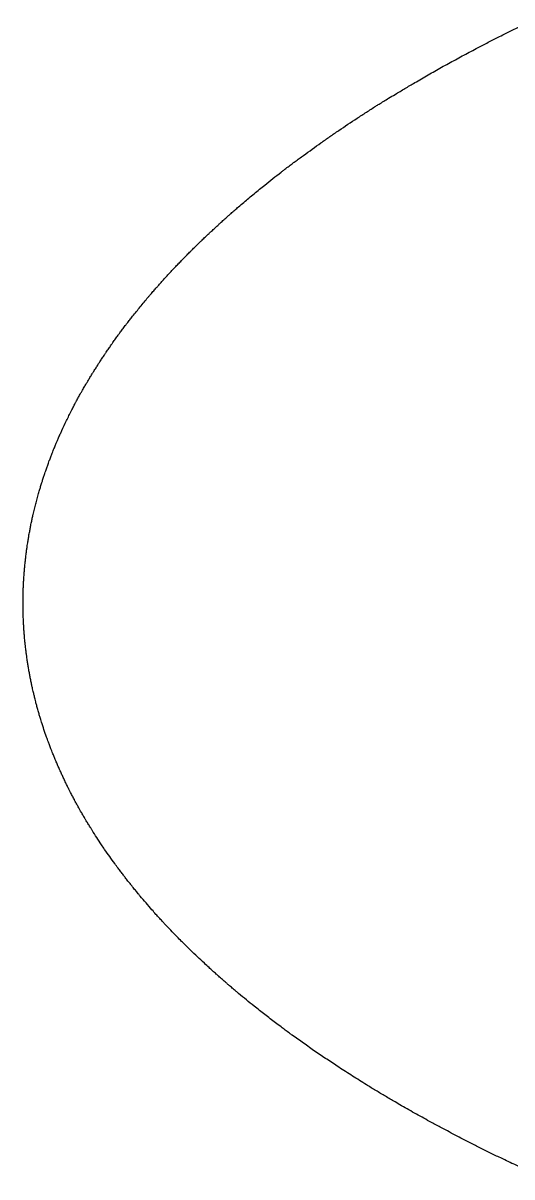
# Model space of a CAD drawing. Header units: millimetres. Extents: x 89860 to 502050, y -351975 to 882300.
# Drawn here: x 362977.437 to 362977.754, y 79709.944 to 79710.694 of the extents above; entities that cross this region are included whole.
import ezdxf

# ---------------------------------------------------------------- set-up
doc = ezdxf.new("R2010")
doc.units = ezdxf.units.MM
doc.header["$LTSCALE"] = 150
doc.layers.add('-----20 General Symbol', color=3, linetype='Continuous')
doc.layers.add('-----29 Cable Schedule', color=1, linetype='Continuous')

# ---------------------------------------------------------------- blocks, each defined once
blk = doc.blocks.new('A$C93139d4c')
at = {"layer": '-----20 General Symbol'}
for points, knots in [([(-30944.5098, -18778.6312), (-30944.5066, -18778.6296), (-30944.5035, -18778.6281), (-30944.4956, -18778.6242), (-30944.4909, -18778.6219), (-30944.4815, -18778.6172), (-30944.4768, -18778.6148), (-30944.4721, -18778.6125)], [0, 0, 0, 0, 0.249995, 0.249995, 0.624994, 0.624994, 1, 1, 1, 1]), ([(-30944.5466, -18778.6504), (-30944.5436, -18778.6488), (-30944.5405, -18778.6472), (-30944.5327, -18778.6432), (-30944.5282, -18778.6408), (-30944.519, -18778.636), (-30944.5144, -18778.6336), (-30944.5098, -18778.6312)], [0, 0, 0, 0, 0.249996, 0.249996, 0.624995, 0.624995, 1, 1, 1, 1]), ([(-30944.5825, -18778.6699), (-30944.5766, -18778.6666), (-30944.5706, -18778.6634), (-30944.5616, -18778.6585), (-30944.5586, -18778.6569), (-30944.5526, -18778.6536), (-30944.5496, -18778.652), (-30944.5466, -18778.6504)], [0, 0, 0, 0, 0.5, 0.5, 0.75, 0.75, 1, 1, 1, 1]), ([(-30944.6174, -18778.6899), (-30944.6116, -18778.6865), (-30944.6059, -18778.6832), (-30944.5971, -18778.6782), (-30944.5942, -18778.6765), (-30944.5884, -18778.6732), (-30944.5854, -18778.6715), (-30944.5825, -18778.6699)], [0, 0, 0, 0, 0.5, 0.5, 0.75, 0.75, 1, 1, 1, 1]), ([(-30944.6513, -18778.7102), (-30944.6485, -18778.7085), (-30944.6456, -18778.7068), (-30944.6385, -18778.7026), (-30944.6343, -18778.7), (-30944.6259, -18778.695), (-30944.6216, -18778.6924), (-30944.6174, -18778.6899)], [0, 0, 0, 0, 0.249998, 0.249998, 0.624997, 0.624997, 1, 1, 1, 1]), ([(-30944.716, -18778.752), (-30944.7081, -18778.7467), (-30944.7002, -18778.7414), (-30944.6882, -18778.7335), (-30944.6841, -18778.7309), (-30944.676, -18778.7257), (-30944.672, -18778.723), (-30944.6679, -18778.7204)], [0, 0, 0, 0, 0.499979, 0.499979, 0.749988, 0.749988, 1, 1, 1, 1]), ([(-30944.6679, -18778.7204), (-30944.6665, -18778.7196), (-30944.6651, -18778.7187), (-30944.6617, -18778.7166), (-30944.6596, -18778.7153), (-30944.6555, -18778.7127), (-30944.6534, -18778.7114), (-30944.6513, -18778.7102)], [0, 0, 0, 0, 0.25, 0.25, 0.625, 0.625, 1, 1, 1, 1]), ([(-30944.7619, -18778.7844), (-30944.7543, -18778.779), (-30944.7468, -18778.7735), (-30944.7354, -18778.7654), (-30944.7315, -18778.7627), (-30944.7238, -18778.7574), (-30944.7199, -18778.7547), (-30944.716, -18778.752)], [0, 0, 0, 0, 0.499973, 0.499973, 0.749983, 0.749983, 1, 1, 1, 1]), ([(-30944.7911, -18778.8062), (-30944.7899, -18778.8053), (-30944.7887, -18778.8044), (-30944.7856, -18778.8021), (-30944.7838, -18778.8007), (-30944.7802, -18778.7979), (-30944.7784, -18778.7965), (-30944.7766, -18778.7952)], [0, 0, 0, 0, 0.25, 0.25, 0.625, 0.625, 1, 1, 1, 1]), ([(-30944.7766, -18778.7952), (-30944.7754, -18778.7943), (-30944.7741, -18778.7934), (-30944.7711, -18778.7911), (-30944.7692, -18778.7898), (-30944.7656, -18778.7871), (-30944.7637, -18778.7857), (-30944.7619, -18778.7844)], [0, 0, 0, 0, 0.25, 0.25, 0.625, 0.625, 1, 1, 1, 1]), ([(-30944.8192, -18778.8285), (-30944.8169, -18778.8267), (-30944.8145, -18778.8248), (-30944.8086, -18778.8202), (-30944.8051, -18778.8174), (-30944.7981, -18778.8118), (-30944.7946, -18778.809), (-30944.7911, -18778.8062)], [0, 0, 0, 0, 0.25, 0.25, 0.625, 0.625, 1, 1, 1, 1]), ([(-30944.8462, -18778.8512), (-30944.8418, -18778.8474), (-30944.8373, -18778.8436), (-30944.8305, -18778.838), (-30944.8283, -18778.8361), (-30944.8237, -18778.8323), (-30944.8215, -18778.8304), (-30944.8192, -18778.8285)], [0, 0, 0, 0, 0.5, 0.5, 0.75, 0.75, 1, 1, 1, 1]), ([(-30944.8593, -18778.8627), (-30944.8582, -18778.8618), (-30944.8571, -18778.8608), (-30944.8544, -18778.8584), (-30944.8528, -18778.8569), (-30944.8495, -18778.854), (-30944.8479, -18778.8526), (-30944.8462, -18778.8512)], [0, 0, 0, 0, 0.25, 0.25, 0.625, 0.625, 1, 1, 1, 1]), ([(-30944.8721, -18778.8743), (-30944.871, -18778.8733), (-30944.87, -18778.8724), (-30944.8673, -18778.8699), (-30944.8657, -18778.8685), (-30944.8625, -18778.8656), (-30944.8609, -18778.8642), (-30944.8593, -18778.8627)], [0, 0, 0, 0, 0.25, 0.25, 0.625, 0.625, 1, 1, 1, 1]), ([(-30944.8968, -18778.8974), (-30944.8958, -18778.8964), (-30944.8948, -18778.8955), (-30944.8922, -18778.8931), (-30944.8907, -18778.8916), (-30944.8877, -18778.8887), (-30944.8861, -18778.8873), (-30944.8846, -18778.8858)], [0, 0, 0, 0, 0.25, 0.25, 0.625, 0.625, 1, 1, 1, 1]), ([(-30944.8846, -18778.8858), (-30944.8836, -18778.8849), (-30944.8825, -18778.8839), (-30944.8799, -18778.8815), (-30944.8784, -18778.8801), (-30944.8752, -18778.8772), (-30944.8737, -18778.8757), (-30944.8721, -18778.8743)], [0, 0, 0, 0, 0.25, 0.25, 0.625, 0.625, 1, 1, 1, 1]), ([(-30944.9088, -18778.9092), (-30944.9078, -18778.9082), (-30944.9068, -18778.9072), (-30944.9043, -18778.9048), (-30944.9028, -18778.9033), (-30944.8998, -18778.9003), (-30944.8983, -18778.8989), (-30944.8968, -18778.8974)], [0, 0, 0, 0, 0.25, 0.25, 0.625, 0.625, 1, 1, 1, 1]), ([(-30944.9204, -18778.921), (-30944.9195, -18778.92), (-30944.9185, -18778.9191), (-30944.9161, -18778.9166), (-30944.9146, -18778.9151), (-30944.9117, -18778.9122), (-30944.9102, -18778.9107), (-30944.9088, -18778.9092)], [0, 0, 0, 0, 0.25, 0.25, 0.625, 0.625, 1, 1, 1, 1]), ([(-30944.9428, -18778.9449), (-30944.9419, -18778.9439), (-30944.941, -18778.9429), (-30944.9387, -18778.9404), (-30944.9373, -18778.9389), (-30944.9346, -18778.9359), (-30944.9332, -18778.9343), (-30944.9318, -18778.9328)], [0, 0, 0, 0, 0.25, 0.25, 0.625, 0.625, 1, 1, 1, 1]), ([(-30944.9318, -18778.9328), (-30944.9308, -18778.9319), (-30944.9299, -18778.9309), (-30944.9275, -18778.9284), (-30944.9261, -18778.9269), (-30944.9233, -18778.924), (-30944.9218, -18778.9225), (-30944.9204, -18778.921)], [0, 0, 0, 0, 0.25, 0.25, 0.625, 0.625, 1, 1, 1, 1]), ([(-30944.9536, -18778.957), (-30944.9527, -18778.956), (-30944.9518, -18778.955), (-30944.9495, -18778.9525), (-30944.9482, -18778.9509), (-30944.9455, -18778.9479), (-30944.9442, -18778.9464), (-30944.9428, -18778.9449)], [0, 0, 0, 0, 0.25, 0.25, 0.625, 0.625, 1, 1, 1, 1]), ([(-30944.964, -18778.969), (-30944.9632, -18778.968), (-30944.9623, -18778.967), (-30944.9601, -18778.9645), (-30944.9588, -18778.963), (-30944.9562, -18778.96), (-30944.9549, -18778.9585), (-30944.9536, -18778.957)], [0, 0, 0, 0, 0.25, 0.25, 0.625, 0.625, 1, 1, 1, 1]), ([(-30944.984, -18778.9934), (-30944.9807, -18778.9894), (-30944.9774, -18778.9853), (-30944.9724, -18778.9792), (-30944.9707, -18778.9772), (-30944.9674, -18778.9731), (-30944.9657, -18778.9711), (-30944.964, -18778.969)], [0, 0, 0, 0, 0.5, 0.5, 0.75, 0.75, 1, 1, 1, 1]), ([(-30944.9935, -18779.0057), (-30944.9927, -18779.0047), (-30944.9919, -18779.0037), (-30944.99, -18779.0011), (-30944.9888, -18778.9996), (-30944.9864, -18778.9965), (-30944.9852, -18778.995), (-30944.984, -18778.9934)], [0, 0, 0, 0, 0.25, 0.25, 0.625, 0.625, 1, 1, 1, 1]), ([(-30945.0028, -18779.0181), (-30945.002, -18779.017), (-30945.0012, -18779.016), (-30944.9993, -18779.0134), (-30944.9981, -18779.0119), (-30944.9958, -18779.0088), (-30944.9947, -18779.0073), (-30944.9935, -18779.0057)], [0, 0, 0, 0, 0.25, 0.25, 0.625, 0.625, 1, 1, 1, 1]), ([(-30945.0117, -18779.0306), (-30945.0109, -18779.0296), (-30945.0102, -18779.0285), (-30945.0083, -18779.0259), (-30945.0072, -18779.0244), (-30945.005, -18779.0212), (-30945.0039, -18779.0196), (-30945.0028, -18779.0181)], [0, 0, 0, 0, 0.25, 0.25, 0.625, 0.625, 1, 1, 1, 1]), ([(-30945.0203, -18779.0432), (-30945.0196, -18779.0422), (-30945.0189, -18779.0411), (-30945.0171, -18779.0385), (-30945.016, -18779.0369), (-30945.0138, -18779.0338), (-30945.0128, -18779.0322), (-30945.0117, -18779.0306)], [0, 0, 0, 0, 0.25, 0.25, 0.625, 0.625, 1, 1, 1, 1]), ([(-30945.0286, -18779.0558), (-30945.0279, -18779.0547), (-30945.0272, -18779.0537), (-30945.0255, -18779.0511), (-30945.0244, -18779.0495), (-30945.0224, -18779.0464), (-30945.0213, -18779.0448), (-30945.0203, -18779.0432)], [0, 0, 0, 0, 0.25, 0.25, 0.625, 0.625, 1, 1, 1, 1]), ([(-30945.0441, -18779.0809), (-30945.0435, -18779.0799), (-30945.0428, -18779.0788), (-30945.0412, -18779.0762), (-30945.0403, -18779.0746), (-30945.0384, -18779.0715), (-30945.0374, -18779.0699), (-30945.0365, -18779.0683)], [0, 0, 0, 0, 0.25, 0.25, 0.625, 0.625, 1, 1, 1, 1]), ([(-30945.0365, -18779.0683), (-30945.0358, -18779.0673), (-30945.0352, -18779.0663), (-30945.0335, -18779.0636), (-30945.0325, -18779.0621), (-30945.0305, -18779.0589), (-30945.0295, -18779.0574), (-30945.0286, -18779.0558)], [0, 0, 0, 0, 0.25, 0.25, 0.625, 0.625, 1, 1, 1, 1]), ([(-30945.0515, -18779.0937), (-30945.0509, -18779.0927), (-30945.0502, -18779.0916), (-30945.0487, -18779.0889), (-30945.0478, -18779.0873), (-30945.046, -18779.0841), (-30945.045, -18779.0825), (-30945.0441, -18779.0809)], [0, 0, 0, 0, 0.25, 0.25, 0.625, 0.625, 1, 1, 1, 1]), ([(-30945.0584, -18779.1065), (-30945.0578, -18779.1055), (-30945.0573, -18779.1044), (-30945.0558, -18779.1017), (-30945.0549, -18779.1001), (-30945.0532, -18779.0969), (-30945.0523, -18779.0953), (-30945.0515, -18779.0937)], [0, 0, 0, 0, 0.25, 0.25, 0.625, 0.625, 1, 1, 1, 1]), ([(-30945.0651, -18779.1193), (-30945.0645, -18779.1183), (-30945.064, -18779.1172), (-30945.0626, -18779.1145), (-30945.0618, -18779.1129), (-30945.0601, -18779.1097), (-30945.0593, -18779.1081), (-30945.0584, -18779.1065)], [0, 0, 0, 0, 0.25, 0.25, 0.625, 0.625, 1, 1, 1, 1]), ([(-30945.0774, -18779.1452), (-30945.0754, -18779.1409), (-30945.0735, -18779.1366), (-30945.0703, -18779.1301), (-30945.0693, -18779.128), (-30945.0672, -18779.1237), (-30945.0661, -18779.1215), (-30945.0651, -18779.1193)], [0, 0, 0, 0, 0.5, 0.5, 0.75, 0.75, 1, 1, 1, 1]), ([(-30945.0884, -18779.1713), (-30945.088, -18779.1703), (-30945.0875, -18779.1692), (-30945.0864, -18779.1664), (-30945.0858, -18779.1648), (-30945.0844, -18779.1615), (-30945.0838, -18779.1599), (-30945.0831, -18779.1583)], [0, 0, 0, 0, 0.25, 0.25, 0.625, 0.625, 1, 1, 1, 1]), ([(-30945.0831, -18779.1583), (-30945.0826, -18779.1572), (-30945.0822, -18779.1561), (-30945.081, -18779.1534), (-30945.0803, -18779.1518), (-30945.0789, -18779.1485), (-30945.0781, -18779.1469), (-30945.0774, -18779.1452)], [0, 0, 0, 0, 0.25, 0.25, 0.625, 0.625, 1, 1, 1, 1]), ([(-30945.0934, -18779.1844), (-30945.093, -18779.1833), (-30945.0926, -18779.1822), (-30945.0915, -18779.1795), (-30945.0909, -18779.1779), (-30945.0897, -18779.1746), (-30945.089, -18779.173), (-30945.0884, -18779.1713)], [0, 0, 0, 0, 0.25, 0.25, 0.625, 0.625, 1, 1, 1, 1]), ([(-30945.098, -18779.1977), (-30945.0976, -18779.1966), (-30945.0973, -18779.1955), (-30945.0963, -18779.1927), (-30945.0957, -18779.191), (-30945.0946, -18779.1877), (-30945.094, -18779.1861), (-30945.0934, -18779.1844)], [0, 0, 0, 0, 0.25, 0.25, 0.625, 0.625, 1, 1, 1, 1]), ([(-30945.1023, -18779.211), (-30945.102, -18779.2099), (-30945.1016, -18779.2088), (-30945.1007, -18779.206), (-30945.1002, -18779.2044), (-30945.0991, -18779.201), (-30945.0986, -18779.1994), (-30945.098, -18779.1977)], [0, 0, 0, 0, 0.25, 0.25, 0.625, 0.625, 1, 1, 1, 1]), ([(-30945.1063, -18779.224), (-30945.106, -18779.223), (-30945.1056, -18779.2219), (-30945.1048, -18779.2192), (-30945.1043, -18779.2175), (-30945.1033, -18779.2143), (-30945.1028, -18779.2126), (-30945.1023, -18779.211)], [0, 0, 0, 0, 0.25, 0.25, 0.625, 0.625, 1, 1, 1, 1]), ([(-30945.1131, -18779.2509), (-30945.112, -18779.2464), (-30945.111, -18779.2419), (-30945.1092, -18779.2352), (-30945.1086, -18779.233), (-30945.1075, -18779.2285), (-30945.1069, -18779.2263), (-30945.1063, -18779.224)], [0, 0, 0, 0, 0.5, 0.5, 0.75, 0.75, 1, 1, 1, 1]), ([(-30945.116, -18779.2642), (-30945.1158, -18779.2631), (-30945.1155, -18779.262), (-30945.1149, -18779.2592), (-30945.1146, -18779.2575), (-30945.1139, -18779.2542), (-30945.1135, -18779.2526), (-30945.1131, -18779.2509)], [0, 0, 0, 0, 0.25, 0.25, 0.625, 0.625, 1, 1, 1, 1]), ([(-30945.1208, -18779.2913), (-30945.1206, -18779.2901), (-30945.1204, -18779.289), (-30945.12, -18779.2862), (-30945.1197, -18779.2845), (-30945.1191, -18779.2811), (-30945.1188, -18779.2794), (-30945.1186, -18779.2777)], [0, 0, 0, 0, 0.25, 0.25, 0.625, 0.625, 1, 1, 1, 1]), ([(-30945.1186, -18779.2777), (-30945.1184, -18779.2766), (-30945.1181, -18779.2755), (-30945.1176, -18779.2726), (-30945.1173, -18779.271), (-30945.1167, -18779.2676), (-30945.1163, -18779.2659), (-30945.116, -18779.2642)], [0, 0, 0, 0, 0.25, 0.25, 0.625, 0.625, 1, 1, 1, 1]), ([(-30945.1226, -18779.3048), (-30945.1224, -18779.3037), (-30945.1223, -18779.3025), (-30945.1219, -18779.2997), (-30945.1217, -18779.298), (-30945.1212, -18779.2947), (-30945.121, -18779.293), (-30945.1208, -18779.2913)], [0, 0, 0, 0, 0.25, 0.25, 0.625, 0.625, 1, 1, 1, 1]), ([(-30945.1241, -18779.3183), (-30945.1239, -18779.3172), (-30945.1238, -18779.3161), (-30945.1235, -18779.3133), (-30945.1233, -18779.3116), (-30945.123, -18779.3082), (-30945.1228, -18779.3065), (-30945.1226, -18779.3048)], [0, 0, 0, 0, 0.25, 0.25, 0.625, 0.625, 1, 1, 1, 1]), ([(-30945.1252, -18779.3319), (-30945.1251, -18779.3307), (-30945.125, -18779.3296), (-30945.1248, -18779.3268), (-30945.1246, -18779.3251), (-30945.1243, -18779.3217), (-30945.1242, -18779.32), (-30945.1241, -18779.3183)], [0, 0, 0, 0, 0.25, 0.25, 0.625, 0.625, 1, 1, 1, 1]), ([(-30945.1259, -18779.3456), (-30945.1259, -18779.3445), (-30945.1258, -18779.3433), (-30945.1257, -18779.3405), (-30945.1256, -18779.3387), (-30945.1254, -18779.3353), (-30945.1253, -18779.3336), (-30945.1252, -18779.3319)], [0, 0, 0, 0, 0.25, 0.25, 0.625, 0.625, 1, 1, 1, 1]), ([(-30945.1263, -18779.3591), (-30945.1262, -18779.358), (-30945.1262, -18779.3569), (-30945.1261, -18779.3541), (-30945.1261, -18779.3524), (-30945.126, -18779.349), (-30945.126, -18779.3473), (-30945.1259, -18779.3456)], [0, 0, 0, 0, 0.25, 0.25, 0.625, 0.625, 1, 1, 1, 1]), ([(-30945.1263, -18779.3729), (-30945.1263, -18779.3718), (-30945.1263, -18779.3706), (-30945.1263, -18779.3678), (-30945.1263, -18779.366), (-30945.1263, -18779.3626), (-30945.1263, -18779.3609), (-30945.1263, -18779.3591)], [0, 0, 0, 0, 0.25, 0.25, 0.625, 0.625, 1, 1, 1, 1]), ([(-30945.1259, -18779.3867), (-30945.126, -18779.3855), (-30945.126, -18779.3844), (-30945.1261, -18779.3815), (-30945.1261, -18779.3798), (-30945.1262, -18779.3764), (-30945.1262, -18779.3746), (-30945.1263, -18779.3729)], [0, 0, 0, 0, 0.25, 0.25, 0.625, 0.625, 1, 1, 1, 1]), ([(-30945.1252, -18779.4002), (-30945.1253, -18779.399), (-30945.1253, -18779.3979), (-30945.1255, -18779.3951), (-30945.1256, -18779.3934), (-30945.1257, -18779.3901), (-30945.1258, -18779.3884), (-30945.1259, -18779.3867)], [0, 0, 0, 0, 0.25, 0.25, 0.625, 0.625, 1, 1, 1, 1]), ([(-30945.1241, -18779.4139), (-30945.1242, -18779.4128), (-30945.1243, -18779.4116), (-30945.1245, -18779.4088), (-30945.1246, -18779.407), (-30945.1249, -18779.4036), (-30945.1251, -18779.4019), (-30945.1252, -18779.4002)], [0, 0, 0, 0, 0.25, 0.25, 0.625, 0.625, 1, 1, 1, 1]), ([(-30945.1226, -18779.4274), (-30945.1227, -18779.4263), (-30945.1228, -18779.4252), (-30945.1231, -18779.4224), (-30945.1233, -18779.4207), (-30945.1237, -18779.4173), (-30945.1239, -18779.4156), (-30945.1241, -18779.4139)], [0, 0, 0, 0, 0.25, 0.25, 0.625, 0.625, 1, 1, 1, 1]), ([(-30945.1208, -18779.4409), (-30945.1209, -18779.4398), (-30945.1211, -18779.4386), (-30945.1215, -18779.4358), (-30945.1217, -18779.4341), (-30945.1221, -18779.4308), (-30945.1224, -18779.4291), (-30945.1226, -18779.4274)], [0, 0, 0, 0, 0.25, 0.25, 0.625, 0.625, 1, 1, 1, 1]), ([(-30945.1186, -18779.4544), (-30945.1188, -18779.4532), (-30945.1189, -18779.4521), (-30945.1194, -18779.4493), (-30945.1197, -18779.4476), (-30945.1202, -18779.4443), (-30945.1205, -18779.4426), (-30945.1208, -18779.4409)], [0, 0, 0, 0, 0.25, 0.25, 0.625, 0.625, 1, 1, 1, 1]), ([(-30945.116, -18779.4678), (-30945.1162, -18779.4667), (-30945.1165, -18779.4656), (-30945.117, -18779.4628), (-30945.1173, -18779.4611), (-30945.1179, -18779.4577), (-30945.1183, -18779.456), (-30945.1186, -18779.4544)], [0, 0, 0, 0, 0.25, 0.25, 0.625, 0.625, 1, 1, 1, 1]), ([(-30945.1131, -18779.481), (-30945.1134, -18779.4799), (-30945.1136, -18779.4788), (-30945.1142, -18779.4761), (-30945.1146, -18779.4744), (-30945.1153, -18779.4711), (-30945.1157, -18779.4695), (-30945.116, -18779.4678)], [0, 0, 0, 0, 0.25, 0.25, 0.625, 0.625, 1, 1, 1, 1]), ([(-30945.1099, -18779.4945), (-30945.1101, -18779.4933), (-30945.1104, -18779.4922), (-30945.1111, -18779.4894), (-30945.1115, -18779.4877), (-30945.1123, -18779.4844), (-30945.1127, -18779.4827), (-30945.1131, -18779.481)], [0, 0, 0, 0, 0.25, 0.25, 0.625, 0.625, 1, 1, 1, 1]), ([(-30945.1063, -18779.5077), (-30945.1066, -18779.5066), (-30945.1069, -18779.5055), (-30945.1076, -18779.5027), (-30945.1081, -18779.5011), (-30945.109, -18779.4978), (-30945.1094, -18779.4961), (-30945.1099, -18779.4945)], [0, 0, 0, 0, 0.25, 0.25, 0.625, 0.625, 1, 1, 1, 1]), ([(-30945.1023, -18779.5208), (-30945.1027, -18779.5197), (-30945.103, -18779.5186), (-30945.1038, -18779.5159), (-30945.1043, -18779.5142), (-30945.1053, -18779.511), (-30945.1058, -18779.5093), (-30945.1063, -18779.5077)], [0, 0, 0, 0, 0.25, 0.25, 0.625, 0.625, 1, 1, 1, 1]), ([(-30945.0934, -18779.5469), (-30945.0942, -18779.5447), (-30945.0949, -18779.5426), (-30945.0969, -18779.5371), (-30945.098, -18779.5339), (-30945.1002, -18779.5274), (-30945.1012, -18779.5241), (-30945.1023, -18779.5208)], [0, 0, 0, 0, 0.249994, 0.249994, 0.624993, 0.624993, 1, 1, 1, 1]), ([(-30945.0884, -18779.5598), (-30945.0888, -18779.5587), (-30945.0892, -18779.5577), (-30945.0903, -18779.555), (-30945.0909, -18779.5534), (-30945.0921, -18779.5501), (-30945.0928, -18779.5485), (-30945.0934, -18779.5469)], [0, 0, 0, 0, 0.25, 0.25, 0.625, 0.625, 1, 1, 1, 1]), ([(-30945.0831, -18779.5727), (-30945.0835, -18779.5716), (-30945.084, -18779.5706), (-30945.0851, -18779.5679), (-30945.0858, -18779.5663), (-30945.0871, -18779.563), (-30945.0878, -18779.5614), (-30945.0884, -18779.5598)], [0, 0, 0, 0, 0.25, 0.25, 0.625, 0.625, 1, 1, 1, 1]), ([(-30945.0774, -18779.5856), (-30945.0779, -18779.5845), (-30945.0784, -18779.5835), (-30945.0796, -18779.5808), (-30945.0803, -18779.5792), (-30945.0817, -18779.5759), (-30945.0824, -18779.5743), (-30945.0831, -18779.5727)], [0, 0, 0, 0, 0.25, 0.25, 0.625, 0.625, 1, 1, 1, 1]), ([(-30945.0714, -18779.5985), (-30945.0719, -18779.5974), (-30945.0724, -18779.5963), (-30945.0737, -18779.5937), (-30945.0744, -18779.592), (-30945.0759, -18779.5888), (-30945.0767, -18779.5872), (-30945.0774, -18779.5856)], [0, 0, 0, 0, 0.25, 0.25, 0.625, 0.625, 1, 1, 1, 1]), ([(-30945.0651, -18779.6114), (-30945.0656, -18779.6103), (-30945.0662, -18779.6092), (-30945.0675, -18779.6065), (-30945.0683, -18779.6049), (-30945.0699, -18779.6017), (-30945.0706, -18779.6001), (-30945.0714, -18779.5985)], [0, 0, 0, 0, 0.25, 0.25, 0.625, 0.625, 1, 1, 1, 1]), ([(-30945.0584, -18779.624), (-30945.059, -18779.6229), (-30945.0595, -18779.6219), (-30945.0609, -18779.6192), (-30945.0618, -18779.6177), (-30945.0634, -18779.6145), (-30945.0643, -18779.6129), (-30945.0651, -18779.6114)], [0, 0, 0, 0, 0.25, 0.25, 0.625, 0.625, 1, 1, 1, 1]), ([(-30945.0515, -18779.6366), (-30945.052, -18779.6355), (-30945.0526, -18779.6345), (-30945.0541, -18779.6319), (-30945.0549, -18779.6303), (-30945.0567, -18779.6271), (-30945.0576, -18779.6256), (-30945.0584, -18779.624)], [0, 0, 0, 0, 0.25, 0.25, 0.625, 0.625, 1, 1, 1, 1]), ([(-30945.0441, -18779.6492), (-30945.0447, -18779.6481), (-30945.0453, -18779.6471), (-30945.0469, -18779.6445), (-30945.0478, -18779.6429), (-30945.0496, -18779.6397), (-30945.0505, -18779.6382), (-30945.0515, -18779.6366)], [0, 0, 0, 0, 0.25, 0.25, 0.625, 0.625, 1, 1, 1, 1]), ([(-30945.0365, -18779.6615), (-30945.0371, -18779.6605), (-30945.0377, -18779.6595), (-30945.0393, -18779.6569), (-30945.0403, -18779.6553), (-30945.0422, -18779.6523), (-30945.0432, -18779.6507), (-30945.0441, -18779.6492)], [0, 0, 0, 0, 0.25, 0.25, 0.625, 0.625, 1, 1, 1, 1]), ([(-30945.0203, -18779.6864), (-30945.0217, -18779.6844), (-30945.023, -18779.6823), (-30945.0264, -18779.6771), (-30945.0285, -18779.674), (-30945.0325, -18779.6678), (-30945.0345, -18779.6646), (-30945.0365, -18779.6615)], [0, 0, 0, 0, 0.249997, 0.249997, 0.624997, 0.624997, 1, 1, 1, 1]), ([(-30945.0028, -18779.7108), (-30945.0042, -18779.7088), (-30945.0057, -18779.7067), (-30945.0094, -18779.7017), (-30945.0116, -18779.6986), (-30945.0159, -18779.6925), (-30945.0181, -18779.6895), (-30945.0203, -18779.6864)], [0, 0, 0, 0, 0.249998, 0.249998, 0.624997, 0.624997, 1, 1, 1, 1]), ([(-30944.9935, -18779.7229), (-30944.9943, -18779.7218), (-30944.9951, -18779.7208), (-30944.997, -18779.7183), (-30944.9981, -18779.7168), (-30945.0004, -18779.7138), (-30945.0016, -18779.7123), (-30945.0028, -18779.7108)], [0, 0, 0, 0, 0.25, 0.25, 0.625, 0.625, 1, 1, 1, 1]), ([(-30944.984, -18779.7349), (-30944.9848, -18779.7339), (-30944.9856, -18779.7329), (-30944.9876, -18779.7304), (-30944.9888, -18779.7289), (-30944.9912, -18779.7259), (-30944.9923, -18779.7244), (-30944.9935, -18779.7229)], [0, 0, 0, 0, 0.25, 0.25, 0.625, 0.625, 1, 1, 1, 1]), ([(-30944.9742, -18779.7469), (-30944.975, -18779.7459), (-30944.9758, -18779.7449), (-30944.9779, -18779.7424), (-30944.9791, -18779.7409), (-30944.9816, -18779.7379), (-30944.9828, -18779.7364), (-30944.984, -18779.7349)], [0, 0, 0, 0, 0.25, 0.25, 0.625, 0.625, 1, 1, 1, 1]), ([(-30944.9536, -18779.7707), (-30944.9553, -18779.7688), (-30944.957, -18779.7668), (-30944.9614, -18779.7618), (-30944.9639, -18779.7588), (-30944.9691, -18779.7529), (-30944.9716, -18779.7499), (-30944.9742, -18779.7469)], [0, 0, 0, 0, 0.249999, 0.249999, 0.624999, 0.624999, 1, 1, 1, 1]), ([(-30944.9428, -18779.7825), (-30944.9437, -18779.7815), (-30944.9446, -18779.7805), (-30944.9469, -18779.7781), (-30944.9482, -18779.7766), (-30944.9509, -18779.7737), (-30944.9522, -18779.7722), (-30944.9536, -18779.7707)], [0, 0, 0, 0, 0.25, 0.25, 0.625, 0.625, 1, 1, 1, 1]), ([(-30944.9204, -18779.8058), (-30944.9223, -18779.8038), (-30944.9242, -18779.8019), (-30944.9289, -18779.797), (-30944.9317, -18779.7941), (-30944.9372, -18779.7883), (-30944.94, -18779.7854), (-30944.9428, -18779.7825)], [0, 0, 0, 0, 0.249999, 0.249999, 0.624999, 0.624999, 1, 1, 1, 1]), ([(-30944.9088, -18779.8172), (-30944.9097, -18779.8163), (-30944.9107, -18779.8153), (-30944.9131, -18779.8129), (-30944.9146, -18779.8115), (-30944.9175, -18779.8086), (-30944.919, -18779.8072), (-30944.9204, -18779.8058)], [0, 0, 0, 0, 0.25, 0.25, 0.625, 0.625, 1, 1, 1, 1]), ([(-30944.8846, -18779.84), (-30944.8866, -18779.8381), (-30944.8886, -18779.8362), (-30944.8937, -18779.8314), (-30944.8967, -18779.8286), (-30944.9027, -18779.8229), (-30944.9057, -18779.8201), (-30944.9088, -18779.8172)], [0, 0, 0, 0, 0.25, 0.25, 0.625, 0.625, 1, 1, 1, 1]), ([(-30944.8721, -18779.8512), (-30944.8731, -18779.8502), (-30944.8742, -18779.8493), (-30944.8768, -18779.847), (-30944.8784, -18779.8456), (-30944.8815, -18779.8428), (-30944.883, -18779.8414), (-30944.8846, -18779.84)], [0, 0, 0, 0, 0.25, 0.25, 0.625, 0.625, 1, 1, 1, 1]), ([(-30944.8593, -18779.8624), (-30944.8604, -18779.8614), (-30944.8614, -18779.8605), (-30944.8641, -18779.8582), (-30944.8657, -18779.8568), (-30944.8689, -18779.854), (-30944.8705, -18779.8526), (-30944.8721, -18779.8512)], [0, 0, 0, 0, 0.25, 0.25, 0.625, 0.625, 1, 1, 1, 1]), ([(-30944.8462, -18779.8736), (-30944.8473, -18779.8727), (-30944.8484, -18779.8717), (-30944.8511, -18779.8694), (-30944.8528, -18779.868), (-30944.856, -18779.8652), (-30944.8577, -18779.8638), (-30944.8593, -18779.8624)], [0, 0, 0, 0, 0.25, 0.25, 0.625, 0.625, 1, 1, 1, 1]), ([(-30944.8192, -18779.8955), (-30944.8215, -18779.8937), (-30944.8238, -18779.8918), (-30944.8294, -18779.8873), (-30944.8328, -18779.8846), (-30944.8395, -18779.8791), (-30944.8429, -18779.8763), (-30944.8462, -18779.8736)], [0, 0, 0, 0, 0.249996, 0.249996, 0.624994, 0.624994, 1, 1, 1, 1]), ([(-30944.7911, -18779.9171), (-30944.7958, -18779.9135), (-30944.8004, -18779.9099), (-30944.8075, -18779.9045), (-30944.8098, -18779.9027), (-30944.8145, -18779.8991), (-30944.8169, -18779.8973), (-30944.8192, -18779.8955)], [0, 0, 0, 0, 0.5, 0.5, 0.75, 0.75, 1, 1, 1, 1]), ([(-30944.7766, -18779.9278), (-30944.7778, -18779.9269), (-30944.779, -18779.926), (-30944.782, -18779.9238), (-30944.7838, -18779.9224), (-30944.7875, -18779.9198), (-30944.7893, -18779.9184), (-30944.7911, -18779.9171)], [0, 0, 0, 0, 0.25, 0.25, 0.625, 0.625, 1, 1, 1, 1]), ([(-30944.7469, -18779.9488), (-30944.7518, -18779.9453), (-30944.7567, -18779.9418), (-30944.7642, -18779.9365), (-30944.7667, -18779.9348), (-30944.7716, -18779.9313), (-30944.7741, -18779.9295), (-30944.7766, -18779.9278)], [0, 0, 0, 0, 0.5, 0.5, 0.75, 0.75, 1, 1, 1, 1]), ([(-30944.716, -18779.9694), (-30944.7212, -18779.9659), (-30944.7263, -18779.9625), (-30944.734, -18779.9574), (-30944.7366, -18779.9557), (-30944.7417, -18779.9522), (-30944.7443, -18779.9505), (-30944.7469, -18779.9488)], [0, 0, 0, 0, 0.5, 0.5, 0.75, 0.75, 1, 1, 1, 1]), ([(-30944.6679, -18779.9997), (-30944.672, -18779.9972), (-30944.676, -18779.9947), (-30944.6862, -18779.9884), (-30944.6922, -18779.9846), (-30944.7042, -18779.977), (-30944.7101, -18779.9732), (-30944.716, -18779.9694)], [0, 0, 0, 0, 0.249989, 0.249989, 0.624981, 0.624981, 1, 1, 1, 1]), ([(-30944.6345, -18780.0195), (-30944.6373, -18780.0178), (-30944.6401, -18780.0162), (-30944.6471, -18780.0121), (-30944.6513, -18780.0096), (-30944.6596, -18780.0047), (-30944.6637, -18780.0022), (-30944.6679, -18779.9997)], [0, 0, 0, 0, 0.249996, 0.249996, 0.624995, 0.624995, 1, 1, 1, 1]), ([(-30944.5825, -18780.0482), (-30944.5869, -18780.0459), (-30944.5913, -18780.0435), (-30944.6022, -18780.0375), (-30944.6087, -18780.0339), (-30944.6217, -18780.0267), (-30944.6281, -18780.0231), (-30944.6345, -18780.0195)], [0, 0, 0, 0, 0.249988, 0.249988, 0.624983, 0.624983, 1, 1, 1, 1]), ([(-30944.5284, -18780.0762), (-30944.5329, -18780.0739), (-30944.5375, -18780.0716), (-30944.5488, -18780.0658), (-30944.5556, -18780.0623), (-30944.5691, -18780.0553), (-30944.5758, -18780.0518), (-30944.5825, -18780.0482)], [0, 0, 0, 0, 0.249992, 0.249992, 0.624987, 0.624987, 1, 1, 1, 1]), ([(-30944.4911, -18780.0943), (-30944.4942, -18780.0928), (-30944.4973, -18780.0913), (-30944.5051, -18780.0876), (-30944.5098, -18780.0853), (-30944.5191, -18780.0808), (-30944.5237, -18780.0785), (-30944.5284, -18780.0762)], [0, 0, 0, 0, 0.249998, 0.249998, 0.624998, 0.624998, 1, 1, 1, 1]), ([(-30944.4528, -18780.1119), (-30944.456, -18780.1105), (-30944.4592, -18780.109), (-30944.4672, -18780.1054), (-30944.472, -18780.1032), (-30944.4815, -18780.0988), (-30944.4863, -18780.0965), (-30944.4911, -18780.0943)], [0, 0, 0, 0, 0.249997, 0.249997, 0.624996, 0.624996, 1, 1, 1, 1])]:
    blk.add_open_spline(points, degree=3, knots=knots, dxfattribs=at)

msp = doc.modelspace()

# ---------------------------------------------------------------- block references
at = {"layer": '-----29 Cable Schedule', "xscale": 0.5, "yscale": 0.5, "zscale": 0.5}
msp.add_blockref('A$C93139d4c', (378450, 89100), dxfattribs=at)

doc.saveas('drawing.dxf')
